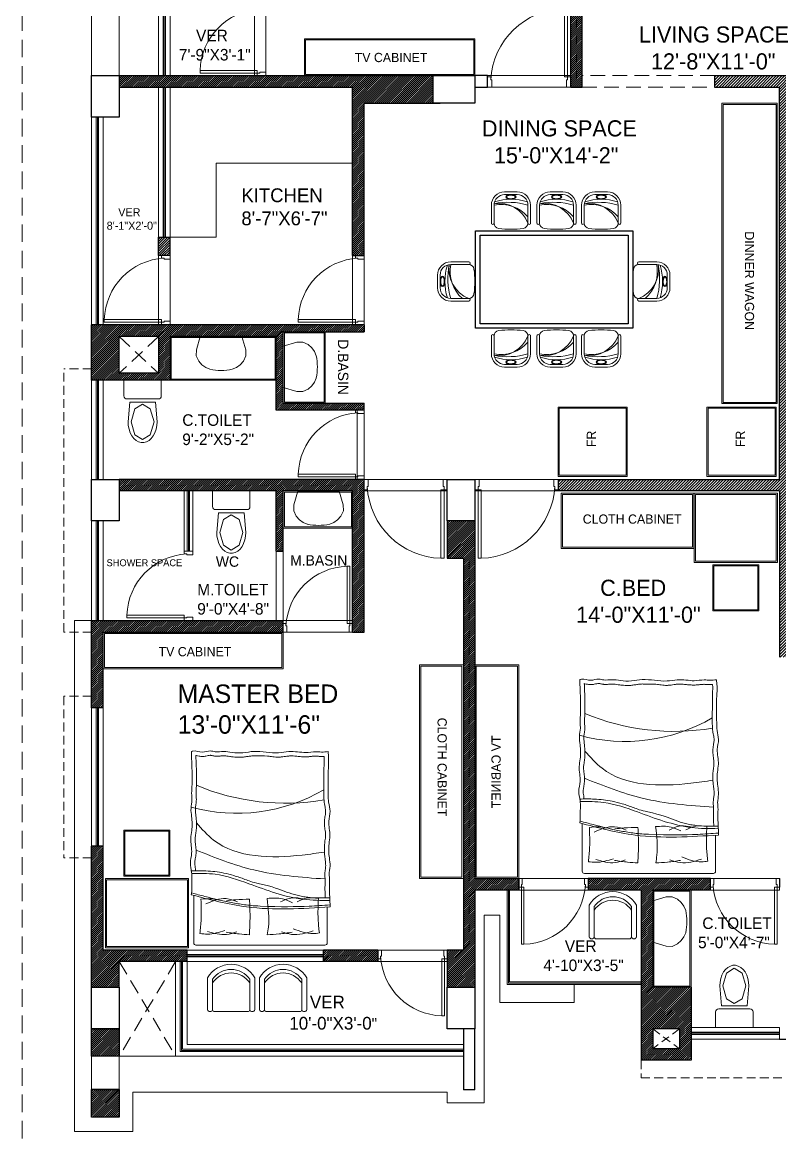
# Model space of a CAD drawing. Header units: inches. Extents: x 23587 to 406221, y -226199 to -75910.
# Drawn here: x 394708.6 to 395036.6, y -212077 to -211593.5 of the extents above; entities that cross this region are included whole.
import ezdxf

# ---------------------------------------------------------------- set-up
doc = ezdxf.new("R2010")
doc.units = ezdxf.units.IN
doc.header["$LTSCALE"] = 25.4
doc.header["$MEASUREMENT"] = 0
doc.linetypes.add('DASHED', pattern=[0.75, 0.5, -0.25])
for name, color, linetype, lineweight in [('COLOUM', 1, 'Continuous', 40), ('FIXTURE', 8, 'Continuous', 13), ('Fresh air fan', 250, 'Continuous', 0), ('FUR', 24, 'Continuous', 13), ('J. FURNITURE', 19, 'Continuous', 13), ('sill', 252, 'Continuous', 13), ('wall', 7, 'Continuous', 30)]:
    doc.layers.add(name, color=color, linetype=linetype, lineweight=lineweight)
doc.layers.add('DOOR', color=42, linetype='Continuous')
doc.styles.add('2', font='ARIALN.TTF')
pattern_1 = [(45, (387455.4772, -204766.60535), (-0.44194174, 0.44194174), [])]

# ---------------------------------------------------------------- blocks, each defined once
blk = doc.blocks.new('BVBVC')
at = {"layer": 'FIXTURE'}
for p, q in [((33098.14, 895.01), (33096.64, 893.61)), ((33100.48, 896.08), (33098.14, 895.01)), ((33103.06, 896.03), (33100.48, 896.08)), ((33108.95, 894.33), (33103.06, 896.03)), ((33095.47, 891.94), (33094.65, 890.17)), ((33096.64, 893.61), (33095.47, 891.94)), ((33108.95, 876.33), (33108.95, 894.33)), ((33094.65, 880.48), (33095.47, 878.72)), ((33095.47, 878.72), (33096.64, 877.04)), ((33096.64, 877.04), (33098.14, 875.64)), ((33098.14, 875.64), (33100.48, 874.58)), ((33103.06, 874.63), (33108.95, 876.33)), ((33100.48, 874.58), (33103.06, 874.63))]:
    blk.add_line(p, q, dxfattribs=at)
blk.add_arc((33119.15, 885.33), 24.97, 168.8173, 191.1827, dxfattribs=at)
blk = doc.blocks.new('VNBVN')
at = {"layer": 'DOOR', "color": 8, "lineweight": 5}
for points in [[(24894.12, -74768.93), (24892.62, -74768.93), (24892.62, -74801.93), (24894.12, -74801.93)], [(24855.62, -74801.93), (24855.62, -74806.93), (24857.62, -74806.93), (24857.62, -74803.43), (24857.12, -74803.43), (24857.12, -74801.93)], [(24895.62, -74801.93), (24895.62, -74806.93), (24893.62, -74806.93), (24893.62, -74803.43), (24894.12, -74803.43), (24894.12, -74801.93)]]:
    blk.add_lwpolyline(points, close=True, dxfattribs=at)
blk.add_arc((24893.65, -74805.51), 36.59, 91.6166, 176.7465, dxfattribs=at)
blk = doc.blocks.new('COM')
at = {"layer": 'FIXTURE', "linetype": 'Continuous'}
for p, q in [((-9.65, 29.96), (8.35, 29.96)), ((-9.65, 22.46), (-9.65, 29.96)), ((8.35, 29.96), (8.35, 22.46)), ((6.85, 20.96), (-8.15, 20.96)), ((-7.65, 9.96), (-6.81, 19.46)), ((5.52, 19.46), (-6.81, 19.46)), ((-4.37, 16.17), (-6.15, 9.96)), ((-0.65, 18.46), (-4.37, 16.17)), ((3.08, 16.17), (-0.65, 18.46)), ((4.85, 9.96), (3.08, 16.17)), ((6.35, 9.96), (5.52, 19.46)), ((-7.65, 9.96), (-7.53, 8.12)), ((-7.53, 8.12), (-7.17, 6.34)), ((-7.17, 6.34), (-6.6, 4.69)), ((-6.15, 9.96), (-4.37, 3.75)), ((3.08, 3.75), (4.85, 9.96)), ((5.31, 4.69), (5.88, 6.34)), ((5.88, 6.34), (6.23, 8.12)), ((6.23, 8.12), (6.35, 9.96)), ((-6.6, 4.69), (-5.82, 3.22)), ((-5.82, 3.22), (-4.86, 1.98)), ((-4.86, 1.98), (-3.77, 1.01)), ((-4.37, 3.75), (-0.65, 1.46)), ((-3.77, 1.01), (-2.56, 0.34)), ((-2.56, 0.34), (-1.29, 0)), ((-1.29, 0), (0, 0)), ((-0.65, 1.46), (3.08, 3.75)), ((0, 0), (1.27, 0.34)), ((1.27, 0.34), (2.47, 1.01)), ((2.47, 1.01), (3.57, 1.98)), ((3.57, 1.98), (4.53, 3.22)), ((4.53, 3.22), (5.31, 4.69))]:
    blk.add_line(p, q, dxfattribs=at)
for centre, start, end in [((-8.15, 22.46), 180, 270), ((6.85, 22.46), 270, 0)]:
    blk.add_arc(centre, 1.5, start, end, dxfattribs=at)
blk = doc.blocks.new('FGHFDHF')
at = {"layer": 'FUR', "color": 253, "lineweight": 5}
for p, q in [((955.15, -4492.06), (955.15, -4476.39)), ((956.1, -4475.44), (989.1, -4475.44)), ((987.2, -4475.44), (1011.99, -4475.44)), ((1012.94, -4476.39), (1012.94, -4497.01))]:
    blk.add_line(p, q, dxfattribs=at)
for centre, radius, start, end in [((956.1, -4476.39), 0.95, 90, 180), ((1011.99, -4476.39), 0.95, 0, 90), ((994.26, -4607.39), 74.77, 74.6283, 120.2537), ((973.25, -4636.83), 99.85, 67.2872, 99.6496)]:
    blk.add_arc(centre, radius, start, end, dxfattribs=at)
for points in [[(958.53, -4480.71), (961.17, -4480.43), (969.81, -4482.53)], [(958.53, -4480.71), (959.07, -4486.67), (958.95, -4495.71)], [(961.2, -4481.62), (970.54, -4480.09), (974.91, -4481.26)], [(970.3, -4481.05), (975.97, -4480.29), (981.07, -4479.96)], [(981.07, -4479.96), (980.59, -4483.29), (981.15, -4495.69)], [(988.86, -4479.96), (988.56, -4488.07), (988.78, -4495.33)], [(998.92, -4481.05), (993.25, -4480.29), (988.86, -4479.96)], [(1006.96, -4481.41), (998.68, -4480.09), (994.31, -4481.26)], [(1010.26, -4480.5), (1006.99, -4480.22), (999.41, -4481.79)], [(1010.26, -4480.5), (1009.72, -4486.67), (1009.84, -4495.35)], [(953.85, -4492.06), (990.03, -4492.03), (1013.99, -4497.29)], [(953.85, -4492.06), (954.05, -4496.42), (954.2, -4500.53), (954.12, -4503.97), (954.27, -4506.04), (953.9, -4509.69), (954.2, -4513.28), (954.35, -4519.34), (953.96, -4522.76), (954.42, -4529.17), (953.91, -4533.48), (954.51, -4537.37), (954.68, -4540.71), (954.64, -4552.34), (954.53, -4556.51), (954.79, -4559.39)], [(953.97, -4494.8), (965.52, -4495.31), (989.03, -4502.05), (1003.61, -4506.17), (1013.8, -4506.55)], [(958.95, -4495.71), (963.65, -4495.92), (968.1, -4494.25)], [(965.42, -4495.48), (970.32, -4495.97), (975.3, -4494.23)], [(970.21, -4493.84), (974.47, -4495.51), (981.15, -4495.69)], [(998.82, -4494.7), (994.74, -4495.15), (988.78, -4495.33)], [(1007.7, -4493.36), (998.9, -4495.61), (993.92, -4494.23)], [(1009.84, -4495.35), (1005.57, -4495.56), (1000.34, -4494.66)], [(1013.96, -4559.4), (1013.82, -4555.04), (1013.72, -4543.93), (1013.83, -4540.48), (1013.71, -4538.41), (1014.12, -4534.77), (1013.87, -4531.17), (1013.79, -4525.11), (1014.22, -4521.7), (1013.85, -4515.29), (1014.4, -4510.98), (1013.85, -4507.09), (1013.72, -4503.75), (1013.82, -4499.11), (1013.84, -4498.08), (1013.99, -4497.29)], [(956.04, -4504.12), (986.93, -4508.02), (1011.93, -4516.66)], [(956.33, -4515.81), (965.94, -4514.49), (1004.34, -4520.97), (1011.76, -4528.47)], [(1013.96, -4559.4), (1013.3, -4559.58), (1009.2, -4559.13), (1005.75, -4559.63), (1003.6, -4559.28), (1000.03, -4559.39), (996.36, -4558.98), (991.63, -4558.86), (986.96, -4559.41), (976.16, -4558.83), (971.74, -4559.33), (967.98, -4559.2), (964.41, -4558.94), (960.05, -4559.27), (957.67, -4559.14), (954.79, -4559.39)]]:
    blk.add_spline(points, degree=3, dxfattribs=at)
for points, knots in [([(953.87, -4492.86), (956.91, -4492.68), (959.92, -4492.49), (968.91, -4492.07), (974.87, -4491.96), (987.19, -4492.51), (989.11, -4492.71), (992.94, -4493.22), (994.85, -4493.54), (1000.58, -4494.65), (1004.38, -4495.58), (1010.05, -4497.06), (1011.91, -4497.56), (1013.78, -4498.07)], [0, 0, 0, 0, 9.44479, 9.44479, 28.334371, 28.334371, 34.525324, 34.525324, 40.716276, 40.716276, 53.09818, 53.09818, 59.167455, 59.167455, 59.167455, 59.167455]), ([(954.02, -4495.95), (954.66, -4495.94), (955.22, -4495.93), (956.92, -4495.91), (958.04, -4495.91), (960.65, -4495.96), (962.12, -4496.04), (964.34, -4496.28), (965.11, -4496.39), (966.63, -4496.67), (967.39, -4496.84), (969.67, -4497.43), (971.19, -4497.91), (975.62, -4499.52), (978.55, -4500.82), (987.59, -4502.73), (989.16, -4503.37), (992.33, -4504.56), (993.94, -4505.11), (996.99, -4506.02), (998.44, -4506.39), (1001.18, -4506.96), (1002.47, -4507.18), (1005.06, -4507.48), (1006.36, -4507.57), (1009.75, -4507.71), (1011.84, -4507.7), (1014.17, -4507.64)], [0, 0, 0, 0, 1.782034, 1.782034, 5.346101, 5.346101, 10.196119, 10.196119, 12.82454, 12.82454, 15.45296, 15.45296, 20.709801, 20.709801, 30.775139, 30.775139, 35.955445, 35.955445, 41.13575, 41.13575, 45.691005, 45.691005, 49.650261, 49.650261, 53.609516, 53.609516, 60.078988, 60.078988, 60.078988, 60.078988]), ([(955.96, -4495.92), (955.98, -4496.87), (955.99, -4497.06), (956.03, -4497.74), (956.06, -4498.24), (956.09, -4499.23), (956.1, -4499.71), (956.1, -4500.5), (956.09, -4500.81), (956.07, -4501.4), (956.05, -4501.69), (956.01, -4502.52), (955.99, -4503.04), (956.01, -4503.73), (956.02, -4503.93), (956.06, -4504.37), (956.08, -4504.6), (956.13, -4505.14), (956.16, -4505.44), (956.17, -4505.96), (956.17, -4506.16), (956.16, -4506.55), (956.15, -4506.74), (956.1, -4507.3), (956.06, -4507.64), (955.97, -4508.33), (955.92, -4508.65), (955.85, -4509.17), (955.83, -4509.37), (955.8, -4509.71), (955.79, -4509.86), (955.79, -4510.33), (955.81, -4510.68), (955.87, -4511.46), (955.93, -4511.9), (956.05, -4512.84), (956.12, -4513.34), (956.23, -4514.35), (956.27, -4514.86), (956.37, -4516.4), (956.39, -4517.43), (956.31, -4518.85), (956.28, -4519.22), (956.19, -4519.96), (956.15, -4520.31), (956.04, -4521.04), (955.99, -4521.41), (955.91, -4522.04), (955.89, -4522.3), (955.86, -4522.75), (955.86, -4522.94), (955.86, -4523.35), (955.87, -4523.55), (955.91, -4524.19), (955.96, -4524.64), (956.12, -4525.86), (956.23, -4526.66), (956.32, -4527.88), (956.33, -4528.26), (956.33, -4528.85), (956.33, -4529.06), (956.29, -4529.7), (956.24, -4530.11), (956.08, -4531.22), (955.95, -4531.87), (955.84, -4532.7), (955.82, -4532.94), (955.81, -4533.34), (955.81, -4533.5), (955.83, -4533.84), (955.84, -4534.02), (955.92, -4534.58), (955.99, -4534.99), (956.17, -4535.87), (956.27, -4536.35), (956.39, -4537.08), (956.42, -4537.31), (956.47, -4537.76), (956.49, -4537.99), (956.54, -4538.65), (956.55, -4539.08), (956.57, -4539.89), (956.58, -4540.27), (956.58, -4541.38), (956.59, -4542.12), (956.59, -4543.62), (956.58, -4544.38), (956.54, -4552.56), (956.52, -4552.97), (956.48, -4553.77), (956.46, -4554.16), (956.42, -4554.97), (956.41, -4555.38), (956.41, -4556.17), (956.43, -4556.56), (956.46, -4557.06), (956.47, -4557.17), (956.47, -4557.28)], [4.978875, 4.978875, 4.978875, 4.978875, 5.579958, 5.579958, 7.128971, 7.128971, 8.556084, 8.556084, 9.447278, 9.447278, 10.338472, 10.338472, 12.12086, 12.12086, 12.894639, 12.894639, 13.668418, 13.668418, 14.503571, 14.503571, 15.001558, 15.001558, 15.499545, 15.499545, 16.495519, 16.495519, 17.564655, 17.564655, 18.292536, 18.292536, 18.900849, 18.900849, 20.192298, 20.192298, 21.675724, 21.675724, 23.192838, 23.192838, 24.709952, 24.709952, 27.744179, 27.744179, 28.804202, 28.804202, 29.864225, 29.864225, 31.092823, 31.092823, 32.047926, 32.047926, 32.815273, 32.815273, 33.58262, 33.58262, 35.117314, 35.117314, 37.547779, 37.547779, 38.580626, 38.580626, 39.140234, 39.140234, 40.25945, 40.25945, 42.367848, 42.367848, 43.307358, 43.307358, 44.028218, 44.028218, 44.749078, 44.749078, 46.190798, 46.190798, 47.632517, 47.632517, 48.262773, 48.262773, 48.893028, 48.893028, 50.153538, 50.153538, 51.319075, 51.319075, 53.650149, 53.650149, 55.981222, 55.981222, 57.240447, 57.240447, 58.499671, 58.499671, 59.872408, 59.872408, 61.240897, 61.240897, 61.619663, 61.619663, 61.619663, 61.619663]), ([(1012.01, -4557.66), (1012.01, -4557.64), (1012.01, -4557.62), (1011.99, -4556.94), (1011.97, -4556.29), (1011.92, -4555.16), (1011.9, -4554.68), (1011.85, -4553.69), (1011.83, -4553.19), (1011.81, -4552.2), (1011.8, -4544.72), (1011.82, -4543.93), (1011.83, -4543.62), (1011.86, -4543.03), (1011.88, -4542.75), (1011.93, -4541.91), (1011.95, -4541.39), (1011.94, -4540.7), (1011.94, -4540.51), (1011.9, -4540.07), (1011.88, -4539.83), (1011.84, -4539.29), (1011.82, -4538.99), (1011.81, -4538.47), (1011.81, -4538.27), (1011.83, -4537.88), (1011.84, -4537.69), (1011.89, -4537.14), (1011.94, -4536.79), (1012.04, -4536.11), (1012.1, -4535.78), (1012.17, -4535.27), (1012.19, -4535.07), (1012.22, -4534.73), (1012.23, -4534.58), (1012.25, -4534.1), (1012.23, -4533.76), (1012.17, -4532.98), (1012.12, -4532.54), (1012.01, -4531.6), (1011.95, -4531.09), (1011.85, -4530.08), (1011.82, -4529.57), (1011.74, -4528.03), (1011.73, -4527), (1011.83, -4525.58), (1011.87, -4525.21), (1011.96, -4524.48), (1012.01, -4524.13), (1012.12, -4523.4), (1012.18, -4523.02), (1012.26, -4522.4), (1012.29, -4522.14), (1012.32, -4521.68), (1012.33, -4521.49), (1012.33, -4521.09), (1012.32, -4520.88), (1012.29, -4520.25), (1012.24, -4519.8), (1012.1, -4518.58), (1012, -4517.77), (1011.93, -4516.55), (1011.92, -4516.18), (1011.93, -4515.58), (1011.93, -4515.37), (1011.98, -4514.73), (1012.03, -4514.32), (1012.21, -4513.22), (1012.34, -4512.56), (1012.46, -4511.73), (1012.48, -4511.49), (1012.5, -4511.1), (1012.51, -4510.94), (1012.49, -4510.6), (1012.48, -4510.42), (1012.41, -4509.86), (1012.34, -4509.45), (1012.23, -4508.86), (1012.23, -4508.66), (1012.2, -4507.68)], [1.890882, 1.890882, 1.890882, 1.890882, 1.960247, 1.960247, 4.030945, 4.030945, 5.579958, 5.579958, 7.128971, 7.128971, 8.556084, 8.556084, 9.447278, 9.447278, 10.338472, 10.338472, 12.12086, 12.12086, 12.894639, 12.894639, 13.668418, 13.668418, 14.503571, 14.503571, 15.001558, 15.001558, 15.499545, 15.499545, 16.495519, 16.495519, 17.564655, 17.564655, 18.292536, 18.292536, 18.900849, 18.900849, 20.192298, 20.192298, 21.675724, 21.675724, 23.192838, 23.192838, 24.709952, 24.709952, 27.744179, 27.744179, 28.804202, 28.804202, 29.864225, 29.864225, 31.092823, 31.092823, 32.047926, 32.047926, 32.815273, 32.815273, 33.58262, 33.58262, 35.117314, 35.117314, 37.547779, 37.547779, 38.580626, 38.580626, 39.140234, 39.140234, 40.25945, 40.25945, 42.367848, 42.367848, 43.307358, 43.307358, 44.028218, 44.028218, 44.749078, 44.749078, 46.190798, 46.190798, 46.680276, 46.680276, 46.680276, 46.680276]), ([(1012.01, -4557.66), (1011.95, -4557.65), (1011.88, -4557.63), (1011.46, -4557.55), (1011.06, -4557.45), (1010.37, -4557.33), (1010.13, -4557.29), (1009.7, -4557.25), (1009.53, -4557.23), (1009.2, -4557.23), (1009.04, -4557.23), (1008.74, -4557.25), (1008.59, -4557.26), (1008.18, -4557.31), (1007.92, -4557.36), (1007.27, -4557.49), (1006.92, -4557.57), (1006.32, -4557.69), (1006.07, -4557.73), (1005.84, -4557.73), (1005.79, -4557.73), (1005.67, -4557.72), (1005.6, -4557.72), (1005.38, -4557.68), (1005.2, -4557.65), (1004.81, -4557.57), (1004.62, -4557.53), (1004.27, -4557.46), (1004.12, -4557.43), (1003.82, -4557.39), (1003.67, -4557.37), (1003.39, -4557.35), (1003.25, -4557.34), (1002.84, -4557.33), (1002.58, -4557.33), (1001.77, -4557.37), (1001.27, -4557.42), (1000.58, -4557.47), (1000.37, -4557.48), (1000.04, -4557.49), (999.92, -4557.49), (999.67, -4557.49), (999.55, -4557.48), (999.16, -4557.45), (998.89, -4557.43), (998.2, -4557.34), (997.76, -4557.27), (996.84, -4557.13), (996.34, -4557.06), (995.35, -4556.95), (994.86, -4556.92), (993.68, -4556.87), (993, -4556.87), (992.02, -4556.92), (991.72, -4556.94), (990.81, -4557.04), (990.22, -4557.13), (989.17, -4557.29), (988.7, -4557.36), (987.89, -4557.46), (987.55, -4557.49), (987, -4557.52), (986.79, -4557.52), (986.34, -4557.5), (986.11, -4557.49), (980.9, -4557.42), (980.4, -4557.35), (979.1, -4557.16), (978.28, -4557.03), (977.06, -4556.94), (976.71, -4556.92), (976.12, -4556.92), (975.89, -4556.93), (975.45, -4556.95), (975.23, -4556.97), (974.59, -4557.04), (974.18, -4557.09), (973.36, -4557.21), (972.95, -4557.27), (972.29, -4557.36), (972.04, -4557.39), (971.57, -4557.44), (971.37, -4557.45), (970.93, -4557.46), (970.72, -4557.47), (970.05, -4557.46), (969.6, -4557.44), (968.54, -4557.36), (967.93, -4557.29), (966.63, -4557.15), (965.95, -4557.08), (964.98, -4557.04), (964.73, -4557.04), (964.16, -4557.04), (963.86, -4557.06), (963.29, -4557.1), (963.01, -4557.13), (962.2, -4557.21), (961.7, -4557.28), (960.99, -4557.34), (960.76, -4557.35), (960.39, -4557.37), (960.25, -4557.37), (959.94, -4557.37), (959.76, -4557.36), (959.38, -4557.34), (959.18, -4557.32), (958.71, -4557.29), (958.44, -4557.27), (957.88, -4557.24), (957.6, -4557.24), (957.05, -4557.25), (956.78, -4557.26), (956.5, -4557.28), (956.49, -4557.28), (956.47, -4557.28)], [2.468295, 2.468295, 2.468295, 2.468295, 2.72176, 2.72176, 3.951616, 3.951616, 4.554057, 4.554057, 4.947685, 4.947685, 5.279448, 5.279448, 5.611211, 5.611211, 6.274736, 6.274736, 7.407159, 7.407159, 8.539581, 8.539581, 8.895906, 8.895906, 9.25223, 9.25223, 9.96488, 9.96488, 10.540138, 10.540138, 10.926568, 10.926568, 11.265437, 11.265437, 11.604305, 11.604305, 12.282043, 12.282043, 13.80513, 13.80513, 14.589285, 14.589285, 15.07888, 15.07888, 15.568475, 15.568475, 16.547664, 16.547664, 17.979548, 17.979548, 19.423334, 19.423334, 20.86712, 20.86712, 22.816137, 22.816137, 23.668334, 23.668334, 25.42301, 25.42301, 26.987851, 26.987851, 28.246059, 28.246059, 29.092679, 29.092679, 29.9393, 29.9393, 31.632541, 31.632541, 34.096495, 34.096495, 35.066902, 35.066902, 35.672463, 35.672463, 36.278023, 36.278023, 37.489145, 37.489145, 38.810083, 38.810083, 39.709316, 39.709316, 40.493116, 40.493116, 41.276917, 41.276917, 42.844517, 42.844517, 44.859637, 44.859637, 46.874757, 46.874757, 47.587839, 47.587839, 48.406198, 48.406198, 49.224558, 49.224558, 50.861277, 50.861277, 51.682262, 51.682262, 52.22872, 52.22872, 52.899541, 52.899541, 53.570363, 53.570363, 54.377246, 54.377246, 55.115182, 55.115182, 55.853119, 55.853119, 55.895222, 55.895222, 55.895222, 55.895222])]:
    blk.add_open_spline(points, degree=3, knots=knots, dxfattribs=at)
blk = doc.blocks.new('SC')
at = {"layer": 'FUR', "color": 251, "lineweight": 5, "true_color": 0x636466}
for p, q in [((-11.4, -3.63), (-11.4, 6.55)), ((-9.9, -3.63), (-9.9, 6.55)), ((9.3, -3.63), (9.3, 6.55)), ((10.8, -3.63), (10.8, 6.55)), ((-3.9, -9.63), (3.3, -9.63)), ((-3.9, -11.12), (3.3, -11.12))]:
    blk.add_line(p, q, dxfattribs=at)
for centre, radius, start, end in [((-10.65, 6.55), 0.749, 0, 180), ((-6.9, 6.55), 3, 97.50164, 180), ((-7.09, 12.93), 17.59, 260.98594, 338.73645), ((-0.3, -43.57), 53.55, 82.49836, 97.50164), ((6.3, 6.55), 3, 0, 82.49836), ((10.05, 6.55), 0.749, 0, 180), ((-5.99, 16.3), 20.31, 258.89378, 318.84401), ((-3.9, -3.63), 7.5, 180, 270), ((-3.9, -3.63), 6, 180, 270), ((-1.88, 33.6), 38.87, 258.16903, 286.7102), ((-0.3, 24.07), 31.04, 252.59146, 287.40854), ((3.3, -3.63), 6, 270, 0), ((3.3, -3.63), 7.5, 270, 0)]:
    blk.add_arc(centre, radius, start, end, dxfattribs=at)
at = {"layer": 'FUR', "color": 251, "lineweight": 5, "true_color": 0x636466, "extrusion": (0, 0, -1)}
blk.add_ellipse((-0.3, -8.29), major_axis=(2.95, 0), ratio=0.451831, dxfattribs=at)
at = {"layer": 'FUR', "color": 251, "lineweight": 5, "true_color": 0x636466}
blk.add_open_spline([(2.29, -8.29), (2.29, -8.34), (2.28, -8.38), (2.22, -8.5), (2.17, -8.56), (2.01, -8.7), (1.91, -8.78), (1.5, -9), (1.1, -9.12), (0.21, -9.27), (-0.29, -9.29), (-1.24, -9.22), (-1.69, -9.13), (-2.3, -8.9), (-2.51, -8.78), (-2.76, -8.58), (-2.83, -8.5), (-2.89, -8.36), (-2.9, -8.32), (-2.89, -8.21), (-2.86, -8.14), (-2.74, -7.99), (-2.64, -7.9), (-2.36, -7.73), (-2.19, -7.64), (-1.57, -7.43), (-1.02, -7.33), (0.1, -7.3), (0.67, -7.37), (1.45, -7.58), (1.72, -7.7), (2.06, -7.91), (2.16, -8.01), (2.27, -8.16), (2.28, -8.22), (2.29, -8.27), (2.29, -8.28), (2.29, -8.29)], degree=3, knots=[0, 0, 0, 0, 0.234262, 0.234262, 0.468524, 0.468524, 0.702786, 0.702786, 1.220033, 1.220033, 1.73728, 1.73728, 2.254527, 2.254527, 2.632082, 2.632082, 2.916235, 2.916235, 3.200389, 3.200389, 3.484542, 3.484542, 3.768696, 3.768696, 4.052849, 4.052849, 4.656099, 4.656099, 5.25935, 5.25935, 5.665501, 5.665501, 5.976888, 5.976888, 6.228256, 6.228256, 6.283185, 6.283185, 6.283185, 6.283185], dxfattribs=at)
blk = doc.blocks.new('fghdfhfdgh')
at = {"layer": 'Fresh air fan', "color": 250, "lineweight": 5, "ltscale": 0.09}
for p, q in [((989.33, -4355.07), (947.03, -4355.07)), ((947.03, -4355.07), (947.03, -4423.15)), ((989.33, -4355.07), (989.33, -4423.15)), ((989.33, -4423.15), (947.03, -4423.15))]:
    blk.add_line(p, q, dxfattribs=at)
at = {"layer": 'Fresh air fan', "color": 250, "lineweight": 25, "ltscale": 0.09}
for points in [[(947.03, -4355.07), (989.33, -4355.07), (989.33, -4423.15), (947.03, -4423.15)], [(949.03, -4357.07), (987.33, -4357.07), (987.33, -4421.15), (949.03, -4421.15)]]:
    blk.add_lwpolyline(points, close=True, dxfattribs=at)
at = {"layer": 'FUR'}
for p, xscale, yscale, zscale, rotation in [((967.11, -4347.14), 0.764999999992142, 0.764999999992142, 0.764999999992142, 180), ((938.75, -4370.67), 0.7650000000012369, 0.7650000000012369, 0.7650000000012369, 270), ((997.62, -4370.67), -0.7650000000012369, 0.7650000000012369, 0.7650000000012369, 90), ((938.75, -4390.41), 0.7650000000012369, 0.7650000000012369, 0.7650000000012369, 270), ((997.62, -4390.41), -0.7650000000012369, 0.7650000000012369, 0.7650000000012369, 90), ((938.75, -4409.76), 0.7650000000012369, 0.7650000000012369, 0.7650000000012369, 270), ((997.62, -4409.76), -0.7650000000012369, 0.7650000000012369, 0.7650000000012369, 90)]:
    blk.add_blockref('SC', p, dxfattribs=dict(at, xscale=xscale, yscale=yscale, zscale=zscale, rotation=rotation))
at = {"layer": 'FUR', "extrusion": (0, 0, -1), "xscale": 0.764999999992142, "yscale": 0.764999999992142, "zscale": -0.764999999992142}
blk.add_blockref('SC', (-967.11, -4430.79), dxfattribs=at)
blk = doc.blocks.new('BVBV')
at = {"layer": 'J. FURNITURE'}
for p, q in [((-193822.22, -192426.67), (-193822.22, -192443.66)), ((-193819.51, -192427.45), (-193819.51, -192443.66)), ((-193799.63, -192443.66), (-193799.63, -192427.45)), ((-193796.92, -192443.66), (-193796.92, -192426.67)), ((-193818.42, -192444.74), (-193800.72, -192444.74))]:
    blk.add_line(p, q, dxfattribs=at)
for centre, radius, start, end in [((-193809.57, -192434.12), 14.68, 30.51024, 149.48976), ((-193809.57, -192434.12), 11.97, 33.88188, 146.11812), ((-193809.57, -192436.04), 11.97, 33.88188, 146.11812), ((-193820.86, -192443.35), 1.39, 192.68038, 347.31962), ((-193818.42, -192443.66), 1.08, 180, 270), ((-193800.72, -192443.66), 1.08, 270, 0), ((-193798.28, -192443.35), 1.39, 192.68038, 347.31962)]:
    blk.add_arc(centre, radius, start, end, dxfattribs=at)

msp = doc.modelspace()

# ---------------------------------------------------------------- hatches: boundary and pattern name
at = {"layer": 'Fresh air fan', "lineweight": 5, "ltscale": 0.09}
h = msp.add_hatch(dxfattribs=at)
h.set_pattern_fill('ANSI31', color=253, scale=5)
h.set_pattern_definition(pattern_1)
h.paths.add_polyline_path([(394946.15, -211621.63), (394951.15, -211621.63), (394951.15, -211477.63), (394946.15, -211477.63)])
h = msp.add_hatch(dxfattribs=at)
h.set_pattern_fill('ANSI31', color=253, scale=5)
h.set_pattern_definition(pattern_1)
h.paths.add_polyline_path([(394886.64, -211616.63), (394750.64, -211616.63), (394750.64, -211621.63), (394851.64, -211621.63), (394851.64, -211694.63), (394856.64, -211694.63), (394856.64, -211628.63), (394886.64, -211628.63)])
h = msp.add_hatch(dxfattribs=at)
h.set_pattern_fill('ANSI31', color=253, scale=7)
h.set_pattern_definition([(45, (387455.4772, -204766.60535), (-0.61871843, 0.61871843), [])])
h.paths.add_polyline_path([(395074.14, -211616.63), (395008.63, -211616.63), (395008.63, -211621.63), (395036.63, -211621.63), (395036.57, -211791.67), (394940.64, -211791.63), (394940.64, -211796.63), (395036.64, -211796.63), (395036.64, -211868.63), (395041.64, -211868.63), (395041.66, -211810.63), (395041.66, -211810.63), (395041.63, -211628.63), (395074.14, -211628.63)])
h = msp.add_hatch(dxfattribs=at)
h.set_pattern_fill('ANSI31', color=254, scale=6)
h.set_pattern_definition([(45, (387455.4772, -204766.60535), (-0.530330086, 0.530330086), [])])
h.paths.add_polyline_path([(394772.64, -211686.63), (394767.64, -211686.63), (394767.64, -211694.63), (394772.64, -211694.63)])
h = msp.add_hatch(dxfattribs=at)
h.set_pattern_fill('ANSI31', color=253, scale=5)
h.set_pattern_definition(pattern_1)
h.paths.add_polyline_path([(394856.64, -211724.63), (394851.64, -211724.63), (394738.64, -211724.63), (394738.64, -211748.66), (394772.64, -211748.66), (394772.64, -211729.63), (394818.64, -211729.63), (394818.64, -211761.63), (394856.64, -211761.63), (394856.64, -211758.63), (394821.64, -211758.63), (394821.64, -211727.63), (394856.64, -211727.63)])
h.paths.add_polyline_path([(394767.64, -211729.63), (394767.64, -211745.66), (394750.64, -211745.66), (394750.64, -211729.63)], flags=16)
h = msp.add_hatch(dxfattribs=at)
h.set_pattern_fill('ANSI31', color=253, scale=5)
h.set_pattern_definition(pattern_1)
h.paths.add_polyline_path([(394856.64, -211791.63), (394750.64, -211791.63), (394750.64, -211796.63), (394818.64, -211796.63), (394818.64, -211822.79), (394821.64, -211822.79), (394821.64, -211796.63), (394851.64, -211796.63), (394851.64, -211857.79), (394856.64, -211857.79)])
h = msp.add_hatch(dxfattribs=at)
h.set_pattern_fill('ANSI31', color=253, scale=5)
h.set_pattern_definition(pattern_1)
h.paths.add_polyline_path([(394904.64, -211809.63), (394892.64, -211809.63), (394892.64, -211825.83), (394899.64, -211825.83), (394899.64, -211995.63), (394892.64, -211995.63), (394892.64, -212011.79), (394904.64, -212011.79), (394904.64, -211969.63), (394923.64, -211969.63), (394923.64, -211964.63), (394904.64, -211964.63)])
h = msp.add_hatch(dxfattribs=at)
h.set_pattern_fill('ANSI31', color=253, scale=5)
h.set_pattern_definition(pattern_1)
h.paths.add_polyline_path([(394821.64, -211852.79), (394818.64, -211852.79), (394738.64, -211852.79), (394738.64, -211890.63), (394743.64, -211890.63), (394743.64, -211857.79), (394821.64, -211857.79)])
h = msp.add_hatch(dxfattribs=at)
h.set_pattern_fill('ANSI31', color=253, scale=5)
h.set_pattern_definition(pattern_1)
h.paths.add_polyline_path([(394750.64, -212000.63), (394780.03, -212000.63), (394780.03, -211995.63), (394750.64, -211995.63), (394743.64, -211995.63), (394743.64, -211950.63), (394738.64, -211950.63), (394738.64, -212011.79), (394750.64, -212011.79)])
h = msp.add_hatch(dxfattribs=at)
h.set_pattern_fill('ANSI31', color=253, scale=5)
h.set_pattern_definition(pattern_1)
h.paths.add_polyline_path([(394998.25, -212011.79), (394981.64, -212011.79), (394981.64, -211969.63), (394998.25, -211969.63), (395006.64, -211969.63), (395006.64, -211964.63), (394953.64, -211964.63), (394953.64, -211969.63), (394976.64, -211969.63), (394976.64, -212043.41), (394998.25, -212043.41)])
h.paths.add_polyline_path([(394981.64, -212029.79), (394993.25, -212029.79), (394993.25, -212038.41), (394981.64, -212038.41)], flags=16)
h = msp.add_hatch(dxfattribs=at)
h.set_pattern_fill('ANSI31', color=253, scale=5)
h.set_pattern_definition(pattern_1)
h.paths.add_polyline_path([(394862.64, -211995.63), (394839.03, -211995.63), (394839.03, -212000.63), (394862.64, -212000.63)])
h = msp.add_hatch(dxfattribs=at)
h.set_pattern_fill('ANSI31', color=253, scale=5)
h.set_pattern_definition(pattern_1)
h.paths.add_polyline_path([(394750.64, -212029.79), (394738.64, -212029.79), (394738.64, -212041.63), (394750.64, -212041.63)])
h = msp.add_hatch(dxfattribs=at)
h.set_pattern_fill('ANSI31', color=253, scale=5)
h.set_pattern_definition(pattern_1)
h.paths.add_polyline_path([(394750.64, -212056.03), (394738.64, -212056.03), (394738.64, -212068.03), (394750.64, -212068.03)])

# ---------------------------------------------------------------- linework, layer by layer
at = {"layer": 'COLOUM', "lineweight": 30}
for points in [[(394750.64, -211634.63), (394738.64, -211634.63), (394738.64, -211616.63), (394750.64, -211616.63)], [(394886.64, -211628.63), (394886.64, -211616.63), (394904.64, -211616.63), (394904.64, -211628.63)], [(394750.64, -211809.63), (394738.64, -211809.63), (394738.64, -211791.63), (394750.64, -211791.63)], [(394904.64, -211809.63), (394892.64, -211809.63), (394892.64, -211791.63), (394904.64, -211791.63)], [(394750.64, -212029.79), (394738.64, -212029.79), (394738.64, -212011.79), (394750.64, -212011.79)], [(394904.64, -212029.79), (394892.64, -212029.79), (394892.64, -212011.79), (394904.64, -212011.79)]]:
    msp.add_lwpolyline(points, close=True, dxfattribs=at)
at = {"layer": 'Fresh air fan', "color": 140, "linetype": 'DASHED', "lineweight": 5, "ltscale": 0.6}
msp.add_line((394708.64, -211429.63), (394708.64, -212089.63), dxfattribs=at)
at = {"layer": 'Fresh air fan', "color": 250, "lineweight": 13, "ltscale": 0.09}
for p, q in [((394767.61, -211616.63), (394767.61, -211529.88)), ((394772.61, -211616.63), (394772.61, -211529.88)), ((394738.64, -211724.63), (394738.64, -211634.63)), ((394743.64, -211724.63), (394743.64, -211634.63)), ((394792.64, -211654.63), (394851.64, -211654.63)), ((394792.64, -211686.63), (394792.64, -211654.63)), ((394772.64, -211686.63), (394792.64, -211686.63)), ((394738.64, -211852.79), (394738.64, -211809.63)), ((394743.64, -211852.79), (394743.64, -211809.63)), ((394750.64, -212000.63), (394750.64, -212008.37)), ((394775.03, -212041.63), (394775.03, -212000.63)), ((394780.03, -212000.63), (394780.03, -212036.63)), ((394780.03, -212036.63), (394899.64, -212036.63)), ((394775.03, -212041.63), (394750.64, -212041.63)), ((394775.03, -212041.63), (394899.64, -212041.63))]:
    msp.add_line(p, q, dxfattribs=at)
at = {"layer": 'Fresh air fan', "color": 230, "lineweight": 5, "ltscale": 0.09}
for p, q in [((394769.61, -211616.63), (394769.61, -211529.88)), ((394770.11, -211616.63), (394770.11, -211529.88)), ((394770.61, -211616.63), (394770.61, -211529.88)), ((394740.64, -211724.63), (394740.64, -211634.63)), ((394741.14, -211724.63), (394741.14, -211634.63)), ((394741.64, -211724.63), (394741.64, -211634.63)), ((394918.64, -211969.63), (394918.64, -212010.56)), ((394919.14, -211969.63), (394919.14, -212009.96)), ((394919.64, -211969.63), (394919.64, -212009.36)), ((394777.03, -212000.63), (394777.03, -212039.63)), ((394777.53, -212000.63), (394777.53, -212039.13)), ((394778.03, -212000.63), (394778.03, -212038.63)), ((394918.64, -212010.56), (394976.64, -212010.56)), ((394919.14, -212009.96), (394976.64, -212009.96)), ((394919.64, -212009.36), (394976.64, -212009.36)), ((394777.03, -212039.63), (394899.64, -212039.63)), ((394777.53, -212039.13), (394899.64, -212039.13)), ((394778.03, -212038.63), (394899.64, -212038.63))]:
    msp.add_line(p, q, dxfattribs=at)
at = {"layer": 'Fresh air fan', "color": 5, "lineweight": 9, "ltscale": 0.09}
for p, q in [((394769.64, -211686.63), (394769.64, -211621.63)), ((394770.14, -211686.63), (394770.14, -211621.63)), ((394770.64, -211686.63), (394770.64, -211621.63)), ((394740.64, -211748.66), (394740.64, -211791.63)), ((394741.14, -211748.66), (394741.14, -211791.63)), ((394741.64, -211748.66), (394741.64, -211791.63)), ((394780.07, -211796.63), (394780.07, -211822.79)), ((394780.57, -211796.63), (394780.57, -211822.79)), ((394781.07, -211796.63), (394781.07, -211822.79)), ((394740.64, -211852.79), (394740.64, -211809.63)), ((394740.64, -211852.79), (394740.64, -211809.63)), ((394741.14, -211852.79), (394741.14, -211809.63)), ((394741.64, -211852.79), (394741.64, -211809.63)), ((394740.64, -211890.63), (394740.64, -211950.63)), ((394741.14, -211890.63), (394741.14, -211950.63)), ((394741.64, -211890.63), (394741.64, -211950.63)), ((394780.03, -211997.63), (394839.03, -211997.63)), ((394780.03, -211998.13), (394839.03, -211998.13)), ((394780.03, -211998.63), (394839.03, -211998.63)), ((395036.64, -212031.2), (394998.25, -212031.2)), ((395036.64, -212031.7), (394998.25, -212031.7)), ((395036.64, -212032.2), (394998.25, -212032.2))]:
    msp.add_line(p, q, dxfattribs=at)
at = {"layer": 'Fresh air fan', "color": 6, "linetype": 'DASHED', "lineweight": 9, "ltscale": 0.3}
for p, q in [((394726.64, -211857.79), (394726.64, -211743.66)), ((394738.64, -211743.66), (394726.64, -211743.66)), ((394738.64, -211857.79), (394726.64, -211857.79)), ((394738.64, -211885.63), (394726.64, -211885.63)), ((394726.64, -211885.63), (394726.64, -211955.63)), ((394738.64, -211955.63), (394726.64, -211955.63)), ((394976.64, -212043.41), (394976.64, -212050.95)), ((394976.64, -212050.95), (395041.64, -212050.95))]:
    msp.add_line(p, q, dxfattribs=at)
at = {"layer": 'Fresh air fan', "color": 152, "lineweight": 13, "ltscale": 0.09}
for p, q in [((394738.64, -211852.79), (394731.27, -211852.79)), ((394731.27, -211852.79), (394731.27, -212074.22)), ((394908.72, -212061.87), (394908.72, -211980.58)), ((394915.42, -211980.58), (394908.72, -211980.58)), ((394915.42, -211980.58), (394915.42, -212018.35)), ((394947.64, -212010.56), (394947.64, -212018.35)), ((394947.64, -212018.35), (394915.42, -212018.35)), ((394756.51, -212057.17), (394892.64, -212057.17)), ((394756.51, -212057.17), (394756.51, -212074.22)), ((394892.64, -212057.17), (394892.64, -212061.87)), ((394892.64, -212061.87), (394908.72, -212061.87)), ((394731.27, -212074.22), (394756.51, -212074.22))]:
    msp.add_line(p, q, dxfattribs=at)
at = {"layer": 'Fresh air fan', "color": 250, "lineweight": 25, "ltscale": 0.09}
for p, q in [((394750.64, -212056.03), (394738.64, -212056.03)), ((394750.64, -212068.03), (394738.64, -212068.03))]:
    msp.add_line(p, q, dxfattribs=at)
at = {"layer": 'Fresh air fan', "color": 250, "lineweight": 13, "ltscale": 0.09}
for points in [[(394946.15, -211621.63), (394951.15, -211621.63), (394951.15, -211477.63), (394946.15, -211477.63)], [(394750.64, -211616.63), (394738.64, -211616.63), (394738.64, -211529.88), (394750.64, -211529.88)], [(394814.15, -211616.63), (394809.15, -211616.63), (394809.15, -211586.63), (394814.15, -211586.63)], [(394910.15, -211616.63), (394946.15, -211616.63), (394946.15, -211621.63), (394910.15, -211621.63)], [(394767.64, -211686.63), (394772.64, -211686.63), (394772.64, -211621.63), (394767.64, -211621.63)], [(394772.64, -211724.63), (394767.64, -211724.63), (394767.64, -211694.63), (394772.64, -211694.63)], [(394856.64, -211724.63), (394851.64, -211724.63), (394851.64, -211694.63), (394856.64, -211694.63)], [(394839.83, -211758.63), (394839.83, -211727.63), (394821.64, -211727.63), (394821.64, -211758.63)], [(394839.33, -211758.13), (394839.33, -211728.13), (394822.14, -211728.13), (394822.14, -211758.13)], [(394772.64, -211748.66), (394818.64, -211748.66), (394818.64, -211729.63), (394772.64, -211729.63)], [(394773.14, -211748.16), (394818.14, -211748.16), (394818.14, -211730.13), (394773.14, -211730.13)], [(394743.64, -211791.63), (394738.64, -211791.63), (394738.64, -211748.66), (394743.64, -211748.66)], [(394853.64, -211761.63), (394856.64, -211761.63), (394856.64, -211791.63), (394853.64, -211791.63)], [(394892.64, -211791.63), (394856.64, -211791.63), (394856.64, -211796.63), (394892.64, -211796.63)], [(394904.64, -211791.63), (394940.64, -211791.63), (394940.64, -211796.63), (394904.64, -211796.63)], [(394782.45, -211796.63), (394778.7, -211796.63), (394778.7, -211822.79), (394782.45, -211822.79)], [(394821.64, -211812.74), (394851.64, -211812.74), (394851.64, -211796.63), (394821.64, -211796.63)], [(394822.14, -211812.24), (394851.14, -211812.24), (394851.14, -211797.13), (394822.14, -211797.13)], [(394999.64, -211797.63), (394999.64, -211827.63), (395035.64, -211827.63), (395035.64, -211797.63)], [(395000.14, -211798.13), (395000.14, -211827.13), (395035.14, -211827.13), (395035.14, -211798.13)], [(394818.64, -211822.79), (394821.64, -211822.79), (394821.64, -211852.79), (394818.64, -211852.79)], [(395007.64, -211828.63), (395027.64, -211828.63), (395027.64, -211848.63), (395007.64, -211848.63)], [(395008.14, -211829.13), (395027.14, -211829.13), (395027.14, -211848.13), (395008.14, -211848.13)], [(394821.64, -211852.79), (394851.64, -211852.79), (394851.64, -211857.79), (394821.64, -211857.79)], [(394738.64, -211950.63), (394743.64, -211950.63), (394743.64, -211890.63), (394738.64, -211890.63)], [(394752.54, -211943.63), (394772.54, -211943.63), (394772.54, -211963.63), (394752.54, -211963.63)], [(394753.04, -211944.13), (394772.04, -211944.13), (394772.04, -211963.13), (394753.04, -211963.13)], [(394744.64, -211964.63), (394744.64, -211994.63), (394780.64, -211994.63), (394780.64, -211964.63)], [(394745.14, -211965.13), (394745.14, -211994.13), (394780.14, -211994.13), (394780.14, -211965.13)], [(394923.64, -211969.63), (394953.64, -211969.63), (394953.64, -211964.63), (394923.64, -211964.63)], [(394780.03, -212000.63), (394839.03, -212000.63), (394839.03, -211995.63), (394780.03, -211995.63)], [(394862.64, -212000.63), (394892.64, -212000.63), (394892.64, -211995.63), (394862.64, -211995.63)]]:
    msp.add_lwpolyline(points, close=True, dxfattribs=at)
at = {"layer": 'Fresh air fan', "color": 231, "lineweight": 9, "ltscale": 0.09}
for points in [[(394904.64, -211600.63), (394904.64, -211616.63), (394830.79, -211616.63), (394830.79, -211600.63)], [(394904.14, -211601.13), (394904.14, -211616.13), (394831.29, -211616.13), (394831.29, -211601.13)], [(394821.65, -211873.79), (394821.65, -211857.79), (394743.64, -211857.79), (394743.64, -211873.79)], [(394821.05, -211873.19), (394821.05, -211858.39), (394744.24, -211858.39), (394744.24, -211873.19)], [(394923.64, -211964.63), (394904.64, -211964.63), (394904.64, -211871.94), (394923.64, -211871.94)], [(394923.04, -211964.03), (394905.24, -211964.03), (394905.24, -211872.54), (394923.04, -211872.54)]]:
    msp.add_lwpolyline(points, close=True, dxfattribs=at)
at = {"layer": 'Fresh air fan', "color": 250, "linetype": 'DASHED', "lineweight": 9, "ltscale": 0.5}
msp.add_lwpolyline([(395008.63, -211616.63), (394951.15, -211616.63), (394951.15, -211621.63), (395008.63, -211621.63)], close=True, dxfattribs=at)
at = {"layer": 'Fresh air fan', "color": 30, "lineweight": 5, "ltscale": 0.09}
for points in [[(395011.63, -211628.63), (395035.63, -211628.63), (395035.63, -211758.81), (395011.63, -211758.81)], [(395012.13, -211629.13), (395035.13, -211629.13), (395035.13, -211758.31), (395012.13, -211758.31)], [(394999.44, -211797.63), (394999.44, -211821.63), (394942.05, -211821.63), (394942.05, -211797.63)], [(394998.84, -211798.23), (394998.84, -211821.03), (394942.65, -211821.03), (394942.65, -211798.23)], [(394880.64, -211964.63), (394899.64, -211964.63), (394899.64, -211871.94), (394880.64, -211871.94)], [(394881.24, -211964.03), (394899.04, -211964.03), (394899.04, -211872.54), (394881.24, -211872.54)]]:
    msp.add_lwpolyline(points, close=True, dxfattribs=at)
at = {"layer": 'Fresh air fan', "color": 53, "lineweight": 9, "ltscale": 0.09}
for points in [[(394940.64, -211790.31), (394940.64, -211760.31), (394970.64, -211760.31), (394970.64, -211790.31)], [(394941.14, -211789.81), (394941.14, -211760.81), (394970.14, -211760.81), (394970.14, -211789.81)], [(395005.12, -211790.31), (395005.12, -211760.31), (395035.12, -211760.31), (395035.12, -211790.31)], [(395005.62, -211789.81), (395005.62, -211760.81), (395034.62, -211760.81), (395034.62, -211789.81)]]:
    msp.add_lwpolyline(points, close=True, dxfattribs=at)
at = {"layer": 'Fresh air fan', "color": 250, "lineweight": 5, "ltscale": 0.09}
for points in [[(395006.64, -211969.63), (395036.64, -211969.63), (395036.64, -211964.63), (395006.64, -211964.63)], [(394998.25, -212011.79), (394981.64, -212011.79), (394981.64, -211969.63), (394998.25, -211969.63)], [(394997.75, -212011.29), (394982.14, -212011.29), (394982.14, -211970.13), (394997.75, -211970.13)]]:
    msp.add_lwpolyline(points, close=True, dxfattribs=at)
at = {"layer": 'Fresh air fan', "color": 152, "lineweight": 13, "ltscale": 0.09}
msp.add_lwpolyline([(394947.64, -212018.35), (394915.42, -212018.35)], dxfattribs=at)
at = {"layer": 'Fresh air fan', "color": 250, "lineweight": 5, "ltscale": 0.09}
msp.add_lwpolyline([(394998.25, -212029.2), (395036.64, -212029.2), (395036.64, -212034.2), (394998.25, -212034.2)], dxfattribs=at)
at = {"layer": 'Fresh air fan', "color": 250, "lineweight": 9, "ltscale": 0.09}
msp.add_lwpolyline([(394738.64, -212041.63), (394750.64, -212041.63), (394750.64, -212056.03), (394738.64, -212056.03)], close=True, dxfattribs=at)
at = {"layer": 'sill', "linetype": 'DASHED', "lineweight": 9, "ltscale": 0.5}
for p, q in [((394750.64, -211729.63), (394767.64, -211745.66)), ((394767.64, -211729.63), (394750.64, -211745.66)), ((394775.03, -212000.63), (394750.64, -212041.63)), ((394750.64, -212000.63), (394775.03, -212041.63))]:
    msp.add_line(p, q, dxfattribs=at)
at = {"layer": 'sill', "linetype": 'DASHED', "lineweight": 9, "ltscale": 0.3}
for p, q in [((394993.25, -212029.79), (394981.64, -212038.41)), ((394981.64, -212029.79), (394993.25, -212038.41))]:
    msp.add_line(p, q, dxfattribs=at)
at = {"layer": 'wall', "lineweight": 30}
for p, q in [((394946.15, -211621.63), (394946.15, -211477.63)), ((394951.15, -211621.63), (394951.15, -211477.63)), ((394750.64, -211616.63), (394889.64, -211616.63)), ((394910.15, -211616.63), (394904.64, -211616.63)), ((394910.15, -211621.63), (394910.15, -211616.63)), ((395008.63, -211616.63), (395074.14, -211616.63)), ((395008.63, -211621.63), (395008.63, -211616.63)), ((394750.64, -211621.63), (394851.64, -211621.63)), ((394851.64, -211694.63), (394851.64, -211621.63)), ((394904.64, -211621.63), (394910.15, -211621.63)), ((394946.15, -211621.63), (394951.15, -211621.63)), ((395008.63, -211621.63), (395036.63, -211621.63)), ((395036.57, -211791.67), (395036.63, -211621.63)), ((394856.64, -211628.63), (394889.64, -211628.63)), ((394856.64, -211694.63), (394856.64, -211628.63)), ((394767.64, -211694.63), (394767.64, -211686.63)), ((394767.64, -211686.63), (394772.64, -211686.63)), ((394772.64, -211694.63), (394772.64, -211686.63)), ((394772.64, -211694.63), (394767.64, -211694.63)), ((394772.64, -211694.63), (394767.64, -211694.63)), ((394851.64, -211694.63), (394856.64, -211694.63)), ((394856.64, -211724.63), (394738.64, -211724.63)), ((394738.64, -211748.66), (394738.64, -211724.63)), ((394821.64, -211758.63), (394821.64, -211727.63)), ((394821.64, -211727.63), (394856.64, -211727.63)), ((394856.64, -211724.63), (394856.64, -211727.63)), ((394750.64, -211745.66), (394750.64, -211729.63)), ((394767.64, -211729.63), (394750.64, -211729.63)), ((394767.64, -211729.63), (394767.64, -211745.66)), ((394818.64, -211729.63), (394772.64, -211729.63)), ((394772.64, -211729.63), (394772.64, -211748.66)), ((394818.64, -211761.63), (394818.64, -211729.63)), ((394767.64, -211745.66), (394750.64, -211745.66)), ((394772.64, -211748.66), (394738.64, -211748.66)), ((394856.64, -211761.63), (394818.64, -211761.63)), ((394821.64, -211758.63), (394856.64, -211758.63)), ((394856.64, -211761.63), (394856.64, -211758.63)), ((394856.64, -211791.63), (394750.64, -211791.63)), ((394856.64, -211857.79), (394856.64, -211791.63)), ((394892.64, -211800.63), (394892.64, -211795.63)), ((394940.64, -211791.63), (394940.64, -211796.63)), ((394818.64, -211796.63), (394750.64, -211796.63)), ((394818.64, -211822.79), (394818.64, -211796.63)), ((394851.64, -211796.63), (394821.64, -211796.63)), ((394821.64, -211822.79), (394821.64, -211796.63)), ((394851.64, -211857.79), (394851.64, -211796.63)), ((395036.64, -211796.63), (394940.64, -211796.63)), ((395036.64, -211796.63), (395036.64, -211868.63)), ((394892.64, -211809.63), (394892.64, -211825.83)), ((394904.64, -211809.63), (394904.64, -211964.63)), ((394818.64, -211822.79), (394821.64, -211822.79)), ((394892.64, -211825.83), (394899.64, -211825.83)), ((394899.64, -211825.83), (394899.64, -211995.63)), ((394738.64, -211890.63), (394738.64, -211852.79)), ((394738.64, -211852.79), (394821.64, -211852.79)), ((394821.64, -211857.79), (394821.64, -211852.79)), ((394743.64, -211890.63), (394743.64, -211857.79)), ((394743.64, -211857.79), (394821.64, -211857.79)), ((394851.64, -211857.79), (394856.64, -211857.79)), ((394743.64, -211890.63), (394738.64, -211890.63)), ((394738.64, -212011.79), (394738.64, -211950.63)), ((394743.64, -211950.63), (394738.64, -211950.63)), ((394743.64, -211995.63), (394743.64, -211950.63)), ((394923.64, -211969.63), (394923.64, -211964.63)), ((395006.64, -211964.63), (394953.64, -211964.63)), ((394953.64, -211964.63), (394953.64, -211969.63)), ((395006.64, -211969.63), (395006.64, -211964.63)), ((394904.64, -211969.63), (394904.64, -212011.79)), ((394976.64, -211969.63), (394953.64, -211969.63)), ((394976.64, -211969.63), (394976.64, -212043.41)), ((395006.64, -211969.63), (394981.64, -211969.63)), ((394981.64, -211969.63), (394981.64, -212011.79)), ((394750.64, -211995.63), (394743.64, -211995.63)), ((394780.03, -211995.63), (394750.64, -211995.63)), ((394780.03, -212000.63), (394780.03, -211995.63)), ((394862.64, -211995.63), (394839.03, -211995.63)), ((394839.03, -212000.63), (394839.03, -211995.63)), ((394862.64, -211995.63), (394862.64, -212000.63)), ((394750.64, -212011.79), (394750.64, -212000.63)), ((394780.03, -212000.63), (394750.64, -212000.63)), ((394862.64, -212000.63), (394839.03, -212000.63)), ((394998.25, -212011.79), (394981.64, -212011.79)), ((394998.25, -212011.79), (394998.25, -212043.41)), ((394899.64, -212029.79), (394899.64, -212056.2)), ((394904.64, -212056.2), (394904.64, -212029.79)), ((394981.64, -212029.79), (394981.64, -212038.41)), ((394993.25, -212029.79), (394981.64, -212029.79)), ((394993.25, -212029.79), (394993.25, -212038.41)), ((395036.64, -212034.2), (395041.64, -212034.2)), ((394993.25, -212038.41), (394981.64, -212038.41)), ((394998.25, -212043.41), (394976.64, -212043.41)), ((394904.64, -212056.2), (394899.64, -212056.2))]:
    msp.add_line(p, q, dxfattribs=at)
for points in [[(394940.64, -211791.63), (395036.63, -211791.67)], [(394904.64, -211964.63), (394923.64, -211964.63), (394923.64, -211969.63), (394904.64, -211969.63)], [(394899.64, -211995.63), (394892.64, -211995.63), (394892.64, -212011.79)]]:
    msp.add_lwpolyline(points, dxfattribs=at)
for points in [[(394738.64, -212029.79), (394750.64, -212029.79), (394750.64, -212041.63), (394738.64, -212041.63)], [(394738.64, -212056.03), (394750.64, -212056.03), (394750.64, -212068.03), (394738.64, -212068.03)]]:
    msp.add_lwpolyline(points, close=True, dxfattribs=at)

# ---------------------------------------------------------------- block references
at = {"layer": 'DOOR', "extrusion": (0, 0, -1)}
for p, xscale, yscale, zscale, rotation in [((-338708.95, -192944.91), 0.75, 0.75, -0.75, 270), ((-338667.44, -193052.91), 0.75, 0.75, -0.75, 270), ((-338751.44, -193052.91), 0.75, 0.75, -0.75, 270), ((-338751.44, -193119.91), 0.75, 0.75, -0.75, 270), ((-372486.58, -279117.87), 0.899999999998254, 0.899999999998254, -0.899999999998254, 180), ((-417310.7, -279117.87), -0.899999999998254, 0.899999999998254, -0.899999999998254, 180), ((-338677.25, -193181.08), 0.75, 0.75, -0.75, 270), ((-413595.36, -268069.83), -0.75, 0.75, -0.75, 180), ((-376364.93, -268069.83), 0.75, 0.75, -0.75, 180), ((-376220.93, -268100.83), 0.7499999999941797, 0.7499999999941797, -0.7499999999941797, 180)]:
    msp.add_blockref('VNBVN', p, dxfattribs=dict(at, xscale=xscale, yscale=yscale, zscale=zscale, rotation=rotation))
for p, xscale, yscale, zscale in [((-372540.09, -144295.39), -0.8999999999999999, 0.8999999999999999, -0.8999999999999999), ((-376179.93, -155752.59), -0.75, 0.75, -0.75)]:
    msp.add_blockref('VNBVN', p, dxfattribs=dict(at, xscale=xscale, yscale=yscale, zscale=zscale))
at = {"layer": 'FIXTURE', "xscale": -1, "rotation": 270}
for p in [(393909.39, -244838.58), (393951.59, -244905.75)]:
    msp.add_blockref('BVBVC', p, dxfattribs=at)
at = {"layer": 'FIXTURE', "xscale": -1}
msp.add_blockref('BVBVC', (427930.6, -212628.18), dxfattribs=at)
at = {"layer": 'FIXTURE', "xscale": -0.8999999999941793, "yscale": 0.8999999999941793, "zscale": 0.8999999999941793}
for p, rotation in [((394760.14, -211775.63), 5.502838185122982e-07), ((394798.55, -211823.59), 5.502838185122982e-07), ((395017.58, -212002.24), 180.0000005502838)]:
    msp.add_blockref('COM', p, dxfattribs=dict(at, rotation=rotation))
at = {"layer": 'FIXTURE', "rotation": 180}
msp.add_blockref('BVBVC', (428090.6, -211097.95), dxfattribs=at)
at = {"layer": 'Fresh air fan', "color": 250, "lineweight": 25}
for name, p, rotation in [('fghdfhfdgh', (390549.83, -212673.18), 89.99999999999997), ('FGHFDHF', (395964.05, -216437.83), 180), ('FGHFDHF', (395795.82, -216468.95), 180)]:
    msp.add_blockref(name, p, dxfattribs=dict(at, rotation=rotation))
at = {"layer": 'J. FURNITURE', "lineweight": 5, "xscale": -0.81, "yscale": 0.81, "zscale": 0.81}
for p in [(237978.64, -56110.56), (237813.34, -56142.07), (237835.83, -56142.07)]:
    msp.add_blockref('BVBV', p, dxfattribs=at)

# ---------------------------------------------------------------- texts
at = {"layer": 'Fresh air fan', "color": 250, "lineweight": 9, "ltscale": 0.09, "attachment_point": 1, "style": '2'}
for s, width, heights, insert, char_height in [('{\\fCentury Gothic|b0|i0|c0|p34;       VER\\P   7\'-9"X3\'-1"}', 55.397, [13.58], (394770.87, -211596.73), 5), ('{\\fCentury Gothic|b0|i0|c0|p34; LIVING SPACE\\P   12\'-8"X11\'-0"}', 135.6884, [0], (394973.09, -211595.29), 7), ('{\\fCentury Gothic|b0|i0|c0|p34; DINING SPACE\\P   15\'-0"X14\'-2"}', 135.6884, [0], (394905.08, -211635.99), 7), ('{\\fCentury Gothic|b0|i0|c0|p34;   KITCHEN\\P   8\'-7"X6\'-7"}', 55.397, [0], (394796.82, -211665.49), 6), ('{\\fCentury Gothic|b0|i0|c0|p34;      \\H0.875x;VER\\P   8\'-1"X2\'-0"}', 55.397, [0], (394741.26, -211674.08), 4), ('{\\fCentury Gothic|b0|i0|c0|p34;       C.TOILET\\P       9\'-2"X5\'-2"}', 55.397, [0], (394764.92, -211763.42), 5), ('{\\fCentury Gothic|b0|i0|c0|p34;       \\H0.9x;WC}', 55.397, [0], (394779.46, -211825.01), 5), ('{\\fCentury Gothic|b0|i0|c0|p34;       \\H0.9x;M.BASIN}', 55.397, [0], (394811.66, -211824.48), 5), ('{\\fCentury Gothic|b0|i0|c0|p34;SHOWER SPACE}', 55.397, [0], (394745.13, -211826.27), 3), ('{\\fCentury Gothic|b0|i0|c0|p34;         C.BED            \\P     14\'-0"X11\'-0"}', 68.2745, [0], (394935.49, -211835.12), 7), ('{\\fCentury Gothic|b0|i0|c0|p34;       M.TOILET\\P       9\'-0"X4\'-8"}', 55.397, [0], (394771.39, -211836.91), 5), ('{\\fCentury Gothic|b0|i0|c0|p34; MASTER BED\\P 13\'-0"X11\'-6"}', 70.9828, [0], (394772.95, -211880.53), 8), ('{\\fCentury Gothic|b0|i0|c0|p34; C.TOILET          5\'-0"X4\'-7"}', 55.397, [0], (395001.29, -211981.5), 5), ('{\\fCentury Gothic|b0|i0|c0|p34;     VER         4\'-10"X3\'-5"}', 55.397, [0], (394934.31, -211991.41), 5), ('{\\fCentury Gothic|b0|i0|c0|p34;      \\H1.375x;VER         \\P10\'-0"X3\'-0\\H0.90909x;"}', 55.397, [0], (394824.27, -212015.44), 4)]:
    msp.add_mtext_dynamic_manual_height_columns(s, width=width, gutter_width=0.5, heights=heights, dxfattribs=dict(at, insert=insert, char_height=char_height))
at = {"layer": 'Fresh air fan', "color": 250, "lineweight": 25, "ltscale": 0.09, "char_height": 4, "attachment_point": 1, "style": '2'}
for s, insert in [('{\\fCentury Gothic|b0|i0|c0|p34;TV CABINET}', (394852.59, -211606.77)), ('{\\fCentury Gothic|b0|i0|c0|p34;CLOTH CABINET}', (394951.36, -211806.84)), ('{\\fCentury Gothic|b0|i0|c0|p34;TV CABINET}', (394767.65, -211864.3))]:
    msp.add_mtext_dynamic_manual_height_columns(s, width=46.2925, gutter_width=0.5, heights=[7.35], dxfattribs=dict(at, insert=insert))
at = {"layer": 'Fresh air fan', "color": 250, "lineweight": 9, "ltscale": 0.09, "attachment_point": 1, "rotation": 270, "style": '2'}
for s, width, insert, char_height in [('{\\fCentury Gothic|b0|i0|c0|p34;   DINNER WAGON}', 61.7814, (395025.56, -211679.66), 4), ('{\\fCentury Gothic|b0|i0|c0|p34;       \\H0.9x;D.BASIN}', 55.397, (394849.85, -211717.91), 5)]:
    msp.add_mtext_dynamic_manual_height_columns(s, width=width, gutter_width=0.5, heights=[0], dxfattribs=dict(at, insert=insert, char_height=char_height))
at = {"layer": 'Fresh air fan', "color": 250, "lineweight": 25, "ltscale": 0.09, "char_height": 4, "attachment_point": 1, "style": '2'}
for s, width, insert, rotation in [('{\\fCentury Gothic|b0|i0|c0|p34;FR}', 13.3608, (394953.09, -211777.65), 90), ('{\\fCentury Gothic|b0|i0|c0|p34;FR}', 13.3608, (395017.56, -211777.65), 90), ('{\\fCentury Gothic|b0|i0|c0|p34;CLOTH CABINET}', 46.2925, (394892.46, -211894.92), 270)]:
    msp.add_mtext_dynamic_manual_height_columns(s, width=width, gutter_width=0.5, heights=[7.35], dxfattribs=dict(at, insert=insert, rotation=rotation))
at = {"layer": 'Fresh air fan', "color": 250, "lineweight": 25, "ltscale": 0.09, "extrusion": (0, 0, -1), "insert": (394911.83, -211902.65), "char_height": 4, "attachment_point": 1, "text_direction": (0, -1, 0), "style": '2'}
msp.add_mtext_dynamic_manual_height_columns('{\\fCentury Gothic|b0|i0|c0|p34;TV CABINET}', width=46.2925, gutter_width=0.5, heights=[7.35], dxfattribs=at)

doc.saveas('drawing.dxf')
